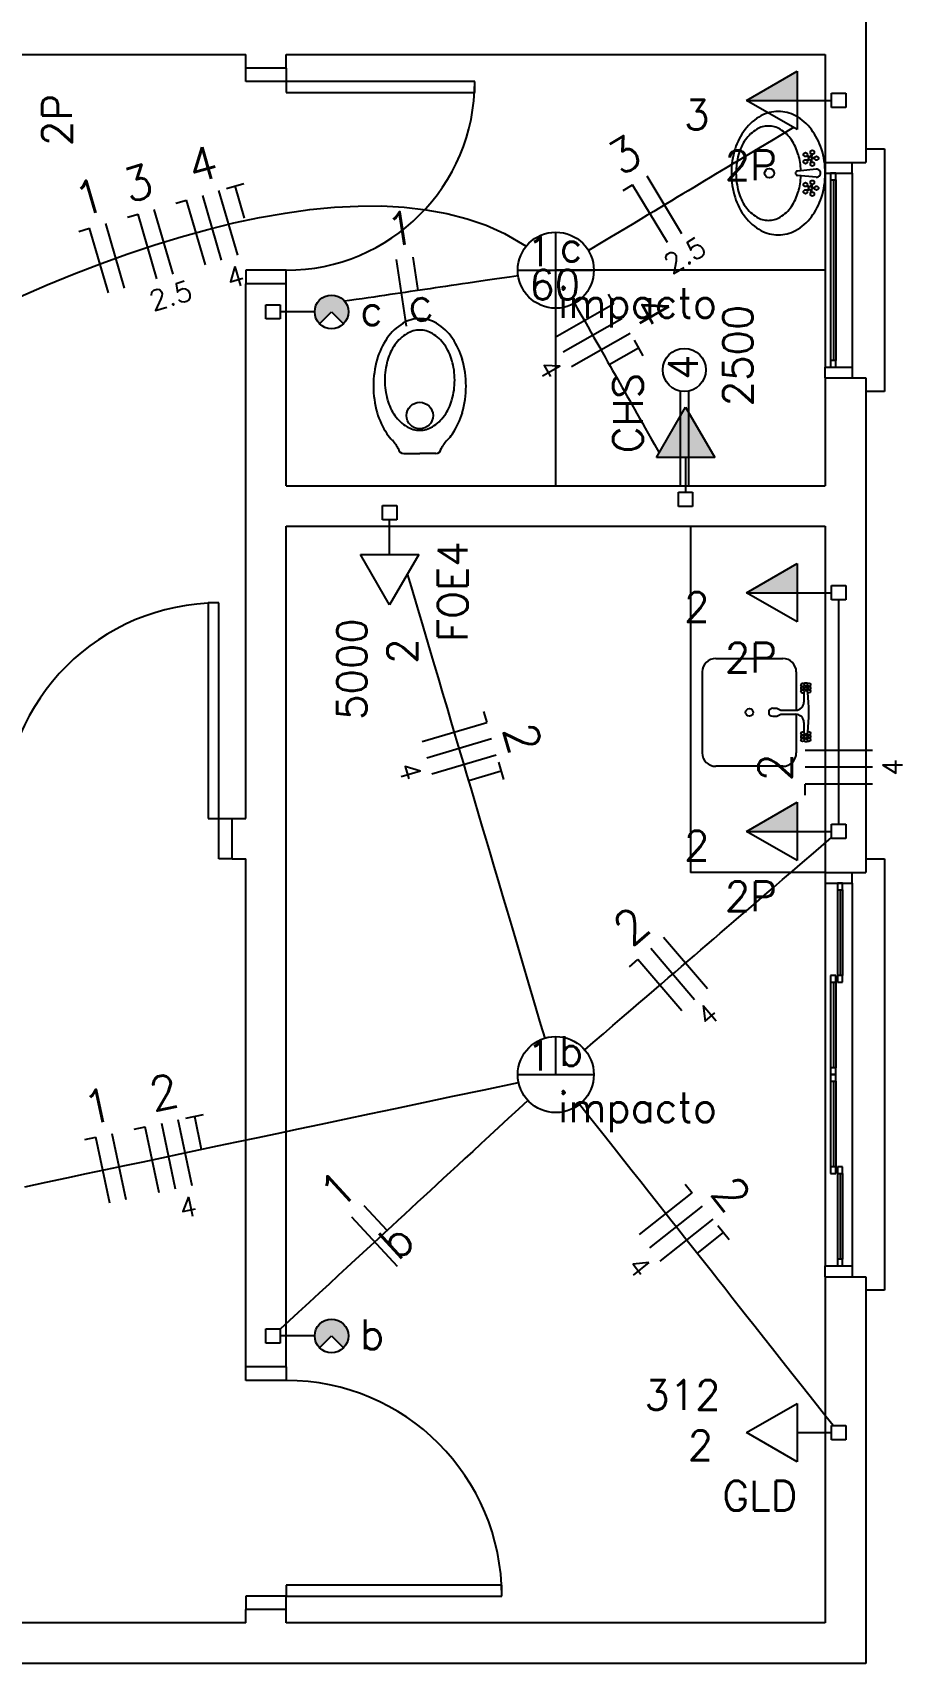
# Model space of a CAD drawing. Extents: x 241 to 398, y 106 to 179.
# Drawn here: x 369.6 to 372.83, y 108.63 to 114.68 of the extents above; entities that cross this region are included whole.
import ezdxf
from ezdxf.enums import TextEntityAlignment as Align

# ---------------------------------------------------------------- set-up
doc = ezdxf.new("R2010")
doc.units = 0
for name, color, linetype in [('ALVVISTA', 8, 'CONTINUOUS'), ('EL-CONDUTOS', 4, 'CONTINUOUS'), ('EL-FIOS', 9, 'CONTINUOUS'), ('EL-TEXTOS_FIOS', 7, 'CONTINUOUS'), ('EL-TEXTOS_PONTOS', 5, 'CONTINUOUS'), ('P-SIMBOL', 5, 'CONTINUOUS')]:
    doc.layers.add(name, color=color, linetype=linetype)
doc.styles.add('ARIAL', font='romans.shx')

msp = doc.modelspace()

# ---------------------------------------------------------------- hatches: boundary and pattern name
at = {"layer": 'P-SIMBOL'}
for points in [[(372.4356, 114.4319), (372.2481, 114.4319), (372.4356, 114.5401)], [(370.6637, 113.6911), (370.7077, 113.6471), (370.7082, 113.6471), (370.6647, 113.6026), (370.6622, 113.6046), (370.6572, 113.6111), (370.6517, 113.6211), (370.6482, 113.6291), (370.6462, 113.6391), (370.6462, 113.6536), (370.6492, 113.6676), (370.6537, 113.6786)], [(370.6637, 113.6911), (370.7077, 113.6471), (370.7082, 113.6471), (370.6647, 113.6026), (370.6622, 113.6046), (370.6572, 113.6111), (370.6517, 113.6211), (370.6482, 113.6291), (370.6462, 113.6391), (370.6462, 113.6536), (370.6492, 113.6676), (370.6537, 113.6786)], [(370.6632, 113.6905), (370.7072, 113.6465), (370.7072, 113.6464), (370.7072, 113.6462), (370.7517, 113.6897), (370.7497, 113.6919), (370.7432, 113.6967), (370.7332, 113.7027), (370.7252, 113.706), (370.7152, 113.7079), (370.7007, 113.7081), (370.6867, 113.7051), (370.6757, 113.7004), (370.6632, 113.6903)], [(370.7517, 113.6911), (370.7077, 113.6471), (370.7512, 113.6026), (370.7532, 113.6046), (370.7582, 113.6111), (370.7642, 113.6211), (370.7672, 113.6291), (370.7692, 113.6391), (370.7692, 113.6536), (370.7662, 113.6676), (370.7617, 113.6786)], [(370.7517, 113.6911), (370.7077, 113.6471), (370.7512, 113.6026), (370.7532, 113.6046), (370.7582, 113.6111), (370.7642, 113.6211), (370.7672, 113.6291), (370.7692, 113.6391), (370.7692, 113.6536), (370.7662, 113.6676), (370.7617, 113.6786)], [(372.1298, 113.1063), (372.0215, 113.2938), (371.9133, 113.1063)], [(372.4356, 112.6047), (372.2481, 112.6047), (372.4356, 112.7129)], [(372.4356, 111.7191), (372.2481, 111.7191), (372.4356, 111.8274)], [(370.6632, 109.8903), (370.7072, 109.8463), (370.7072, 109.8462), (370.7072, 109.846), (370.7517, 109.8895), (370.7497, 109.8917), (370.7432, 109.8965), (370.7332, 109.9025), (370.7252, 109.9058), (370.7152, 109.9077), (370.7007, 109.9079), (370.6867, 109.9049), (370.6757, 109.9002), (370.6632, 109.8901)], [(370.6637, 109.8909), (370.7077, 109.8469), (370.7082, 109.8469), (370.6647, 109.8024), (370.6622, 109.8044), (370.6572, 109.8109), (370.6517, 109.8209), (370.6482, 109.8289), (370.6462, 109.8389), (370.6462, 109.8534), (370.6492, 109.8674), (370.6537, 109.8784)], [(370.6637, 109.8909), (370.7077, 109.8469), (370.7082, 109.8469), (370.6647, 109.8024), (370.6622, 109.8044), (370.6572, 109.8109), (370.6517, 109.8209), (370.6482, 109.8289), (370.6462, 109.8389), (370.6462, 109.8534), (370.6492, 109.8674), (370.6537, 109.8784)], [(370.7517, 109.8909), (370.7077, 109.8469), (370.7512, 109.8024), (370.7532, 109.8044), (370.7582, 109.8109), (370.7642, 109.8209), (370.7672, 109.8289), (370.7692, 109.8389), (370.7692, 109.8534), (370.7662, 109.8674), (370.7617, 109.8784)], [(370.7517, 109.8909), (370.7077, 109.8469), (370.7512, 109.8024), (370.7532, 109.8044), (370.7582, 109.8109), (370.7642, 109.8209), (370.7672, 109.8289), (370.7692, 109.8389), (370.7692, 109.8534), (370.7662, 109.8674), (370.7617, 109.8784)]]:
    msp.add_hatch(color=256, dxfattribs=at).paths.add_polyline_path(points)

# ---------------------------------------------------------------- linework, layer by layer
at = {"layer": 'ALVVISTA'}
for p, q in [((372.6901, 116.0368), (372.6901, 114.6768)), ((372.6901, 114.6768), (372.6901, 114.2018)), ((366.8396, 114.6018), (370.3896, 114.6018)), ((370.3896, 114.5518), (370.3896, 114.6018)), ((370.5396, 114.6018), (372.5396, 114.6018)), ((370.5396, 114.5518), (370.5396, 114.6018)), ((372.5396, 114.6018), (372.5396, 114.2018)), ((370.5396, 114.5518), (370.3896, 114.5518)), ((370.3896, 114.5018), (370.3896, 114.5518)), ((370.5396, 114.5018), (370.3896, 114.5018)), ((370.5396, 114.5518), (370.5396, 114.5018)), ((371.2396, 114.5018), (370.5396, 114.5018)), ((370.5396, 114.5018), (370.5396, 114.4618)), ((371.2396, 114.4618), (371.2396, 114.5018)), ((370.5396, 114.4618), (371.2396, 114.4618)), ((372.4716, 114.2253), (372.4791, 114.2198)), ((372.4716, 114.2098), (372.4791, 114.2153)), ((372.4736, 114.2278), (372.4811, 114.2223)), ((372.4736, 114.2073), (372.4811, 114.2128)), ((372.4886, 114.2328), (372.4856, 114.2238)), ((372.4886, 114.2023), (372.4856, 114.2113)), ((372.4911, 114.2318), (372.4886, 114.2228)), ((372.4911, 114.2033), (372.4886, 114.2123)), ((372.5006, 114.2188), (372.4911, 114.2188)), ((372.5006, 114.2163), (372.4911, 114.2163)), ((372.5396, 114.2018), (372.5396, 114.1618)), ((372.5396, 114.2018), (372.6901, 114.2018)), ((372.6396, 114.1618), (372.6396, 114.2018)), ((372.6901, 114.2518), (372.7596, 114.2518)), ((372.7596, 114.2518), (372.7596, 113.3518)), ((372.5066, 114.1768), (372.4371, 114.1698)), ((372.5066, 114.1473), (372.4371, 114.1538)), ((372.5396, 114.1618), (372.5396, 113.4418)), ((372.5396, 114.1618), (372.6396, 114.1618)), ((372.5601, 114.1618), (372.5601, 114.1368)), ((372.5796, 114.1618), (372.5601, 114.1618)), ((372.5601, 114.1368), (372.5601, 113.4668)), ((372.5601, 114.1368), (372.5796, 114.1368)), ((372.5701, 114.1368), (372.5701, 113.4668)), ((372.5796, 114.1368), (372.5796, 114.1618)), ((372.5796, 114.1368), (372.5796, 113.4668)), ((372.6396, 114.1618), (372.6396, 113.4418)), ((372.4716, 114.1138), (372.4791, 114.1083)), ((372.4716, 114.0983), (372.4791, 114.1038)), ((372.4736, 114.1163), (372.4811, 114.1108)), ((372.4736, 114.0958), (372.4811, 114.1013)), ((372.4886, 114.1213), (372.4856, 114.1123)), ((372.4886, 114.0908), (372.4856, 114.0998)), ((372.4911, 114.1203), (372.4886, 114.1113)), ((372.4911, 114.0918), (372.4886, 114.1008)), ((372.5006, 114.1073), (372.4911, 114.1073)), ((372.5006, 114.1048), (372.4911, 114.1048)), ((370.5396, 113.8018), (370.3896, 113.8018)), ((370.3896, 113.8018), (370.3896, 113.7518)), ((370.5396, 113.7518), (370.5396, 113.8018)), ((372.5396, 113.8018), (371.5396, 113.8018)), ((371.5396, 113.0018), (371.5396, 113.8018)), ((370.3896, 112.9268), (370.3896, 113.7518)), ((370.5396, 113.7518), (370.3896, 113.7518)), ((370.5396, 113.0018), (370.5396, 113.7518)), ((372.5396, 113.4418), (372.6396, 113.4418)), ((372.5396, 113.4018), (372.5396, 113.4418)), ((372.5796, 113.4668), (372.5601, 113.4668)), ((372.5601, 113.4668), (372.5601, 113.4418)), ((372.5601, 113.4418), (372.5796, 113.4418)), ((372.5796, 113.4418), (372.5796, 113.4668)), ((372.6396, 113.4418), (372.6396, 113.4018)), ((372.0021, 113.3518), (372.0021, 113.0018)), ((372.0321, 113.3518), (372.0321, 113.0018)), ((372.5396, 113.4018), (372.5396, 113.0018)), ((372.5396, 113.4018), (372.6901, 113.4018)), ((372.6901, 113.4018), (372.6901, 112.9268)), ((372.7596, 113.3518), (372.6901, 113.3518)), ((370.9756, 113.1218), (371.0351, 113.1218)), ((371.0946, 113.1218), (371.0351, 113.1218)), ((370.5396, 113.0018), (372.5396, 113.0018)), ((370.3896, 111.7668), (370.3896, 112.9268)), ((372.6901, 112.9268), (372.6901, 111.5668)), ((370.5396, 112.8518), (372.5396, 112.8518)), ((370.5396, 111.6918), (370.5396, 112.8518)), ((372.0396, 112.8518), (372.0396, 111.5668)), ((372.5396, 112.8518), (372.5396, 111.5668)), ((370.2496, 112.5668), (370.2496, 111.7668)), ((370.2896, 112.5668), (370.2496, 112.5668)), ((370.2896, 111.7668), (370.2896, 112.5668)), ((372.1336, 112.3608), (372.3826, 112.3608)), ((372.0836, 112.3108), (372.0836, 112.0108)), ((372.4326, 112.3108), (372.4326, 112.1688)), ((372.4621, 112.2638), (372.4681, 112.2583)), ((372.4681, 112.2583), (372.4736, 112.2638)), ((372.4551, 112.2568), (372.4611, 112.2508)), ((372.4611, 112.2508), (372.4551, 112.2453)), ((372.4606, 112.2343), (372.4606, 112.1988)), ((372.4681, 112.2438), (372.4621, 112.2378)), ((372.4681, 112.2438), (372.4736, 112.2383)), ((372.4751, 112.2508), (372.4811, 112.2573)), ((372.4751, 112.2508), (372.4806, 112.2453)), ((372.3451, 112.1763), (372.3601, 112.1763)), ((372.3451, 112.1463), (372.3601, 112.1463)), ((372.3601, 112.1763), (372.3751, 112.1688)), ((372.3601, 112.1463), (372.3751, 112.1538)), ((372.3751, 112.1688), (372.4306, 112.1688)), ((372.3751, 112.1538), (372.4306, 112.1538)), ((372.4326, 112.1538), (372.4326, 112.0108)), ((372.4551, 112.0768), (372.4606, 112.0708)), ((372.4606, 112.1238), (372.4606, 112.0878)), ((372.4621, 112.0838), (372.4681, 112.0783)), ((372.4681, 112.0783), (372.4736, 112.0838)), ((372.4751, 112.0708), (372.4811, 112.0773)), ((372.4606, 112.0708), (372.4551, 112.0653)), ((372.4681, 112.0638), (372.4621, 112.0578)), ((372.4681, 112.0638), (372.4736, 112.0583)), ((372.4751, 112.0708), (372.4806, 112.0653)), ((372.3826, 111.9608), (372.1336, 111.9608)), ((370.2496, 111.7668), (370.2896, 111.7668)), ((370.2896, 111.6168), (370.2896, 111.7668)), ((370.2896, 111.7668), (370.3396, 111.7668)), ((370.3396, 111.7668), (370.3896, 111.7668)), ((370.3396, 111.6168), (370.3396, 111.7668)), ((370.5396, 109.7318), (370.5396, 111.6918)), ((370.3396, 111.6168), (370.2896, 111.6168)), ((370.3396, 111.6168), (370.3896, 111.6168)), ((370.3896, 109.7318), (370.3896, 111.6168)), ((372.6901, 111.6168), (372.7596, 111.6168)), ((372.7596, 111.6168), (372.7596, 110.0168)), ((372.5396, 111.5668), (372.0396, 111.5668)), ((372.5396, 111.5668), (372.5396, 111.5268)), ((372.5396, 111.5668), (372.6901, 111.5668)), ((372.6396, 111.5268), (372.6396, 111.5668)), ((372.5396, 111.5268), (372.5396, 110.1068)), ((372.5396, 111.5268), (372.6396, 111.5268)), ((372.5851, 111.5268), (372.5851, 111.5018)), ((372.6046, 111.5268), (372.5851, 111.5268)), ((372.5851, 111.5018), (372.5851, 111.1843)), ((372.5851, 111.5018), (372.6046, 111.5018)), ((372.5951, 111.5018), (372.5951, 111.1843)), ((372.6046, 111.5018), (372.6046, 111.5268)), ((372.6046, 111.5018), (372.6046, 111.1843)), ((372.6396, 111.5268), (372.6396, 110.1068)), ((372.5601, 111.1843), (372.5601, 111.1593)), ((372.5796, 111.1843), (372.5601, 111.1843)), ((372.5796, 111.1593), (372.5796, 111.1843)), ((372.6046, 111.1843), (372.5851, 111.1843)), ((372.5851, 111.1843), (372.5851, 111.1593)), ((372.6046, 111.1593), (372.6046, 111.1843)), ((372.5601, 111.1593), (372.5796, 111.1593)), ((372.5601, 111.1593), (372.5601, 110.8418)), ((372.5701, 111.1593), (372.5701, 110.8418)), ((372.5796, 111.1593), (372.5796, 110.8418)), ((372.5851, 111.1593), (372.6046, 111.1593)), ((372.5796, 110.8418), (372.5601, 110.8418)), ((372.5601, 110.8418), (372.5601, 110.8168)), ((372.5601, 110.8168), (372.5796, 110.8168)), ((372.5796, 110.8168), (372.5601, 110.8168)), ((372.5601, 110.8168), (372.5601, 110.7918)), ((372.5796, 110.8168), (372.5796, 110.8418)), ((372.5796, 110.7918), (372.5796, 110.8168)), ((372.5601, 110.7918), (372.5601, 110.4743)), ((372.5601, 110.7918), (372.5796, 110.7918)), ((372.5701, 110.7918), (372.5701, 110.4743)), ((372.5796, 110.7918), (372.5796, 110.4743)), ((372.5796, 110.4743), (372.5601, 110.4743)), ((372.5601, 110.4743), (372.5601, 110.4493)), ((372.5601, 110.4493), (372.5796, 110.4493)), ((372.5796, 110.4493), (372.5796, 110.4743)), ((372.5851, 110.4743), (372.5851, 110.4493)), ((372.6046, 110.4743), (372.5851, 110.4743)), ((372.5851, 110.4493), (372.5851, 110.1318)), ((372.5851, 110.4493), (372.6046, 110.4493)), ((372.5951, 110.4493), (372.5951, 110.1318)), ((372.6046, 110.4493), (372.6046, 110.4743)), ((372.6046, 110.4493), (372.6046, 110.1318)), ((372.5396, 110.1068), (372.6396, 110.1068)), ((372.5396, 110.0668), (372.5396, 110.1068)), ((372.6046, 110.1318), (372.5851, 110.1318)), ((372.5851, 110.1318), (372.5851, 110.1068)), ((372.5851, 110.1068), (372.6046, 110.1068)), ((372.6046, 110.1068), (372.6046, 110.1318)), ((372.6396, 110.1068), (372.6396, 110.0668)), ((372.5396, 110.0668), (372.5396, 108.7818)), ((372.5396, 110.0668), (372.6901, 110.0668)), ((372.6901, 110.0668), (372.6901, 108.6318)), ((372.7596, 110.0168), (372.6901, 110.0168)), ((370.5396, 109.7318), (370.3896, 109.7318)), ((370.3896, 109.6818), (370.3896, 109.7318)), ((370.5396, 109.7318), (370.5396, 109.6818)), ((370.5396, 109.6818), (370.3896, 109.6818)), ((370.5396, 108.8818), (370.3896, 108.8818)), ((370.3896, 108.8818), (370.3896, 108.8318)), ((371.3396, 108.9218), (370.5396, 108.9218)), ((370.5396, 108.9218), (370.5396, 108.8818)), ((370.5396, 108.8818), (371.3396, 108.8818)), ((370.5396, 108.8318), (370.5396, 108.8818)), ((371.3396, 108.8818), (371.3396, 108.9218)), ((370.5396, 108.8318), (370.3896, 108.8318)), ((370.3896, 108.7818), (370.3896, 108.8318)), ((370.5396, 108.7818), (370.5396, 108.8318)), ((370.3896, 108.7818), (366.8396, 108.7818)), ((372.5396, 108.7818), (370.5396, 108.7818)), ((370.4646, 108.6318), (366.6896, 108.6318)), ((372.6901, 108.6318), (370.4646, 108.6318))]:
    msp.add_line(p, q, dxfattribs=at)
for centre, radius in [((372.4666, 114.2308), 0.00738), ((372.4666, 114.2043), 0.00738), ((372.4851, 114.2173), 0.00633), ((372.4921, 114.2393), 0.00738), ((372.4921, 114.1958), 0.00738), ((372.5076, 114.2173), 0.00738), ((372.3326, 114.1618), 0.0175), ((372.4921, 114.1278), 0.00738), ((372.4666, 114.1193), 0.00738), ((372.4666, 114.0928), 0.00738), ((372.4851, 114.1063), 0.00633), ((372.4921, 114.0843), 0.00738), ((372.5076, 114.1063), 0.00738), ((372.0171, 113.4318), 0.08), ((371.0351, 113.2623), 0.0493), ((372.4561, 112.2628), 0.0062), ((372.4801, 112.2633), 0.0062), ((372.4561, 112.2388), 0.0062), ((372.4681, 112.2508), 0.00507), ((372.4796, 112.2393), 0.0062), ((372.2586, 112.1608), 0.0143), ((372.4561, 112.0828), 0.0062), ((372.4796, 112.0833), 0.0062), ((372.4561, 112.0588), 0.0062), ((372.4676, 112.0708), 0.00507), ((372.4796, 112.0593), 0.0062)]:
    msp.add_circle(centre, radius, dxfattribs=at)
for centre, radius, start, end in [((370.5396, 114.5018), 0.7, 270, 0), ((372.3656, 114.2568), 0.1339, 90, 118.5825), ((372.3656, 114.2568), 0.1339, 61.4175, 90), ((372.4301, 114.1813), 0.2355, 142.75522, 162.51997), ((372.3906, 114.2113), 0.1861, 118.5825, 142.75522), ((372.3556, 114.2088), 0.1351, 121.03453, 145.45543), ((372.3291, 114.2523), 0.0845, 90, 121.03453), ((372.3291, 114.2523), 0.0845, 58.96547, 90), ((372.3031, 114.2088), 0.1351, 34.54458, 58.96547), ((372.3406, 114.2113), 0.1861, 37.24478, 61.4175), ((372.3011, 114.1813), 0.2355, 17.48004, 37.24478), ((372.3966, 114.1803), 0.1854, 145.45543, 164.0842), ((372.2616, 114.1803), 0.1854, 15.91581, 34.54458), ((372.4921, 114.1618), 0.3004, 162.51997, 180), ((372.4621, 114.1618), 0.2533, 164.0842, 180), ((372.1966, 114.1618), 0.2533, 2.10218, 15.91581), ((372.2396, 114.1618), 0.3004, 0, 17.48004), ((372.4921, 114.1618), 0.3004, 180, 197.48004), ((372.4621, 114.1618), 0.2533, 180, 195.9158), ((372.4376, 114.1618), 0.00813, 95.42869, 264.73569), ((372.1966, 114.1618), 0.2533, 344.0842, 357.89783), ((372.5076, 114.1618), 0.0148, 264.41656, 95.89136), ((372.2396, 114.1618), 0.3004, 342.51996, 0), ((372.3966, 114.1433), 0.1854, 195.9158, 214.54457), ((372.2616, 114.1433), 0.1854, 325.45544, 344.0842), ((372.4301, 114.1423), 0.2355, 197.48004, 217.24481), ((372.3556, 114.1148), 0.1351, 214.54457, 238.96549), ((372.3031, 114.1148), 0.1351, 301.03455, 325.45544), ((372.3011, 114.1423), 0.2355, 322.75525, 342.51996), ((372.3906, 114.1123), 0.1861, 217.24481, 241.41751), ((372.3291, 114.0713), 0.0845, 238.96549, 270), ((372.3291, 114.0713), 0.0845, 270, 301.03455), ((372.3406, 114.1123), 0.1861, 298.58249, 322.75525), ((372.3656, 114.0668), 0.1339, 241.41751, 270), ((372.3656, 114.0668), 0.1339, 270, 298.58249), ((371.0726, 113.4393), 0.1931, 121.03453, 145.45543), ((371.0351, 113.5013), 0.1207, 90, 121.03453), ((371.0351, 113.5013), 0.1207, 58.96547, 90), ((370.9976, 113.4393), 0.1931, 34.54458, 58.96547), ((371.1316, 113.3983), 0.2648, 145.45543, 164.0842), ((371.0616, 113.4423), 0.1445, 120.646, 145.04204), ((371.0351, 113.4873), 0.0924, 90, 120.646), ((371.0351, 113.4873), 0.0924, 59.354, 90), ((371.0086, 113.4423), 0.1445, 34.95798, 59.354), ((370.9386, 113.3983), 0.2648, 15.91581, 34.54458), ((371.2251, 113.3718), 0.3619, 164.0842, 180), ((371.1036, 113.4128), 0.1957, 145.04204, 163.84988), ((370.9666, 113.4128), 0.1957, 16.15011, 34.95798), ((370.8451, 113.3718), 0.3619, 0, 15.91581), ((371.1701, 113.3938), 0.2648, 163.84988, 180), ((370.9001, 113.3938), 0.2648, 0, 16.15011), ((371.2251, 113.3718), 0.3619, 180, 195.9158), ((371.1701, 113.3938), 0.2648, 180, 196.15013), ((370.9001, 113.3938), 0.2648, 343.84988, 0), ((370.8451, 113.3718), 0.3619, 344.0842, 0), ((371.1036, 113.3743), 0.1957, 196.15013, 214.95798), ((370.9666, 113.3743), 0.1957, 325.04202, 343.84988), ((371.1316, 113.3453), 0.2648, 195.9158, 214.54457), ((371.0616, 113.3453), 0.1445, 214.95798, 239.354), ((371.0086, 113.3453), 0.1445, 300.646, 325.04202), ((370.9386, 113.3453), 0.2648, 325.45544, 344.0842), ((371.0726, 113.3043), 0.1931, 214.54457, 223.89964), ((370.8176, 113.0638), 0.1576, 27.89368, 42.68741), ((371.0351, 113.3003), 0.0924, 239.354, 270), ((371.0351, 113.3003), 0.0924, 270, 300.646), ((371.2526, 113.0638), 0.1576, 137.31259, 152.10634), ((370.9976, 113.3043), 0.1931, 316.43506, 325.45544), ((370.9756, 113.1418), 0.02, 186.21104, 270), ((371.0946, 113.1418), 0.02, 270, 353.789), ((370.2896, 111.7668), 0.8, 90, 180), ((372.1336, 112.3108), 0.05, 90, 180), ((372.3826, 112.3108), 0.05, 0, 90), ((372.4651, 112.2508), 0.0156, 151.28233, 208.71767), ((372.4681, 112.2463), 0.0229, 71.72559, 109.7467), ((372.4711, 112.2513), 0.0153, 329.57178, 30.42821), ((372.4306, 112.1988), 0.03, 270, 0), ((371.8456, 112.1613), 0.6339, 353.3446, 6.65547), ((372.3451, 112.1613), 0.015, 90, 270), ((372.4306, 112.1238), 0.03, 0, 90), ((372.4651, 112.0708), 0.0156, 151.28233, 208.71767), ((372.4711, 112.0713), 0.0153, 329.57178, 30.42821), ((372.4676, 112.0718), 0.0188, 245.24622, 293.3183), ((372.1336, 112.0108), 0.05, 180, 270), ((372.3826, 112.0108), 0.05, 270, 0), ((370.5396, 108.8818), 0.8, 0, 90)]:
    msp.add_arc(centre, radius, start, end, dxfattribs=at)
at = {"layer": 'EL-CONDUTOS', "linetype": 'Continuous'}
for points in [[(372.4223, 114.3313), (372.3754, 114.3031), (372.3466, 114.2858), (372.3191, 114.2693), (372.2928, 114.2535), (372.2676, 114.2383), (372.2433, 114.2238), (372.22, 114.2098), (372.1974, 114.1962), (372.1754, 114.183), (372.1541, 114.1702), (372.1332, 114.1577), (372.1126, 114.1453), (372.0923, 114.1331), (372.0721, 114.121), (372.052, 114.109), (372.0318, 114.0968), (372.0114, 114.0846), (371.9908, 114.0722), (371.9697, 114.0596), (371.9482, 114.0467), (371.9261, 114.0334), (371.9033, 114.0197), (371.8797, 114.0055), (371.8551, 113.9908), (371.8296, 113.9755), (371.8029, 113.9595), (371.775, 113.9427), (371.7458, 113.9252), (371.7151, 113.9068), (371.6612, 113.8745)], [(369.5532, 113.7043), (369.6527, 113.7474), (369.7524, 113.7884), (369.8523, 113.8269), (369.952, 113.8628), (370.0514, 113.896), (370.1502, 113.9262), (370.2482, 113.9533), (370.3451, 113.9771), (370.4409, 113.9974), (370.5352, 114.014), (370.6278, 114.0267), (370.7185, 114.0355), (370.8071, 114.04), (370.8934, 114.0401), (370.9771, 114.0356), (371.0581, 114.0264), (371.136, 114.0122), (371.2108, 113.9929), (371.2821, 113.9683), (371.3497, 113.9382), (371.4303, 113.8906)], [(371.4004, 113.7813), (371.3679, 113.7764), (371.3397, 113.7723), (371.3127, 113.7683), (371.2869, 113.7645), (371.2621, 113.7609), (371.2383, 113.7574), (371.2154, 113.754), (371.1933, 113.7507), (371.172, 113.7476), (371.1512, 113.7445), (371.1311, 113.7416), (371.1114, 113.7387), (371.0922, 113.7358), (371.0733, 113.7331), (371.0546, 113.7303), (371.0362, 113.7276), (371.0178, 113.7249), (370.9994, 113.7222), (370.9809, 113.7195), (370.9623, 113.7167), (370.9435, 113.7139), (370.9244, 113.7111), (370.9048, 113.7083), (370.8848, 113.7053), (370.8643, 113.7023), (370.8431, 113.6992), (370.8212, 113.6959), (370.7986, 113.6926), (370.775, 113.6891), (370.7564, 113.6863)], [(371.6097, 113.6789), (371.6197, 113.6612), (371.6332, 113.6374), (371.6461, 113.6147), (371.6584, 113.5929), (371.6702, 113.5721), (371.6815, 113.5521), (371.6924, 113.5329), (371.7029, 113.5144), (371.713, 113.4965), (371.7228, 113.4791), (371.7324, 113.4623), (371.7417, 113.4458), (371.7509, 113.4297), (371.7599, 113.4138), (371.7688, 113.3981), (371.7776, 113.3824), (371.7864, 113.3669), (371.7953, 113.3512), (371.8042, 113.3355), (371.8133, 113.3195), (371.8224, 113.3033), (371.8318, 113.2867), (371.8414, 113.2697), (371.8513, 113.2523), (371.8616, 113.2342), (371.8722, 113.2155), (371.8832, 113.1961), (371.8946, 113.1759), (371.9065, 113.1548), (371.9238, 113.1245)], [(371.5, 110.9522), (371.4851, 111.0028), (371.4613, 111.0831), (371.4389, 111.1589), (371.4177, 111.2303), (371.3977, 111.2979), (371.3788, 111.3619), (371.3608, 111.4227), (371.3436, 111.4806), (371.3273, 111.5359), (371.3115, 111.589), (371.2964, 111.6403), (371.2817, 111.69), (371.2673, 111.7385), (371.2532, 111.7861), (371.2393, 111.8332), (371.2254, 111.8801), (371.2114, 111.9272), (371.1973, 111.9748), (371.183, 112.0232), (371.1684, 112.0727), (371.1532, 112.1238), (371.1376, 112.1767), (371.1213, 112.2317), (371.1042, 112.2893), (371.0863, 112.3498), (371.0675, 112.4134), (371.0476, 112.4806), (371.0266, 112.5516), (371.0043, 112.6268), (370.9898, 112.6756)], [(372.5901, 111.7456), (372.5901, 111.7994), (372.5901, 111.8347), (372.5901, 111.8678), (372.5901, 111.8991), (372.5901, 111.9286), (372.5901, 111.9565), (372.5901, 111.9829), (372.5901, 112.0081), (372.5901, 112.0322), (372.5901, 112.0552), (372.5901, 112.0775), (372.5901, 112.0992), (372.5901, 112.1204), (372.5901, 112.1412), (372.5901, 112.1619), (372.5901, 112.1826), (372.5901, 112.2034), (372.5901, 112.2246), (372.5901, 112.2463), (372.5901, 112.2685), (372.5901, 112.2916), (372.5901, 112.3157), (372.5901, 112.3409), (372.5901, 112.3673), (372.5901, 112.3952), (372.5901, 112.4247), (372.5901, 112.4559), (372.5901, 112.4891), (372.5901, 112.5244), (372.5901, 112.5782)], [(371.6473, 110.9089), (371.6786, 110.9358), (371.7165, 110.9683), (371.7523, 110.9991), (371.7861, 111.0281), (371.8181, 111.0557), (371.8486, 111.0818), (371.8776, 111.1068), (371.9053, 111.1306), (371.9319, 111.1535), (371.9576, 111.1756), (371.9826, 111.197), (372.007, 111.218), (372.0309, 111.2385), (372.0546, 111.2589), (372.0783, 111.2792), (372.102, 111.2996), (372.126, 111.3202), (372.1504, 111.3412), (372.1754, 111.3627), (372.2012, 111.3849), (372.228, 111.4079), (372.2559, 111.4318), (372.285, 111.4569), (372.3156, 111.4832), (372.3478, 111.5109), (372.3819, 111.5401), (372.4179, 111.5711), (372.456, 111.6038), (372.4964, 111.6386), (372.5636, 111.6962)], [(369.5695, 110.4008), (369.6489, 110.4176), (369.7252, 110.4337), (369.7988, 110.4492), (369.8704, 110.4643), (369.9403, 110.4791), (370.0092, 110.4936), (370.0775, 110.508), (370.1458, 110.5225), (370.2147, 110.537), (370.2847, 110.5518), (370.3562, 110.5669), (370.4298, 110.5824), (370.5061, 110.5985), (370.5855, 110.6153), (370.6687, 110.6328), (370.756, 110.6513), (370.8482, 110.6707), (370.9456, 110.6913), (371.0488, 110.7131), (371.1584, 110.7362), (371.2748, 110.7608), (371.4019, 110.7876)], [(371.4364, 110.7209), (371.4017, 110.6889), (371.3638, 110.6539), (371.328, 110.6209), (371.2942, 110.5896), (371.2621, 110.56), (371.2317, 110.5319), (371.2027, 110.5052), (371.175, 110.4795), (371.1483, 110.4549), (371.1226, 110.4312), (371.0977, 110.4081), (371.0733, 110.3856), (371.0493, 110.3635), (371.0256, 110.3416), (371.002, 110.3198), (370.9783, 110.2979), (370.9543, 110.2757), (370.9299, 110.2532), (370.9048, 110.23), (370.879, 110.2062), (370.8523, 110.1815), (370.8244, 110.1558), (370.7953, 110.1288), (370.7646, 110.1006), (370.7324, 110.0708), (370.6984, 110.0394), (370.6624, 110.0061), (370.6243, 109.9709), (370.5838, 109.9336), (370.5167, 109.8717)], [(372.5691, 109.5148), (372.5426, 109.5484), (372.498, 109.6049), (372.456, 109.658), (372.4165, 109.708), (372.3793, 109.7551), (372.3442, 109.7995), (372.311, 109.8415), (372.2795, 109.8813), (372.2496, 109.9192), (372.221, 109.9554), (372.1935, 109.9901), (372.167, 110.0237), (372.1413, 110.0562), (372.1162, 110.088), (372.0914, 110.1193), (372.0669, 110.1503), (372.0424, 110.1814), (372.0177, 110.2126), (371.9926, 110.2443), (371.967, 110.2768), (371.9406, 110.3101), (371.9133, 110.3447), (371.8849, 110.3806), (371.8551, 110.4183), (371.8239, 110.4578), (371.7909, 110.4995), (371.7561, 110.5435), (371.7192, 110.5902), (371.6801, 110.6398), (371.6277, 110.706)]]:
    msp.add_lwpolyline(points, dxfattribs=at)
at = {"layer": 'EL-FIOS'}
for p, q in [((372.0076, 113.9365), (371.8789, 114.1509)), ((370.3, 113.8396), (370.2301, 114.0796)), ((370.36, 113.857), (370.2901, 114.0971)), ((370.3182, 114.1052), (370.3822, 114.1239)), ((370.3851, 113.9945), (370.3502, 114.1146)), ((371.7896, 114.0973), (371.8253, 114.1187)), ((371.954, 113.9044), (371.8253, 114.1187)), ((370.1199, 113.7872), (370.0501, 114.0273)), ((370.1301, 114.0506), (370.1701, 114.0622)), ((370.2399, 113.8221), (370.1701, 114.0622)), ((369.77, 113.9458), (369.81, 113.9575)), ((369.8799, 113.7174), (369.81, 113.9575)), ((369.9399, 113.7349), (369.8701, 113.9749)), ((369.9501, 113.9982), (369.9901, 114.0098)), ((370.0599, 113.7698), (369.9901, 114.0098)), ((370.9856, 113.5938), (370.9492, 113.8411)), ((371.0293, 113.7266), (371.0111, 113.8502)), ((371.7341, 113.713), (371.7546, 113.6767)), ((371.5371, 113.5535), (371.7546, 113.6767)), ((371.5679, 113.4991), (371.7854, 113.6223)), ((371.5987, 113.4448), (371.8162, 113.568)), ((371.8306, 113.5426), (371.8634, 113.4846)), ((371.7382, 113.452), (371.847, 113.5136)), ((371.2718, 112.1636), (371.2836, 112.1237)), ((371.0439, 112.0527), (371.2836, 112.1237)), ((371.0617, 111.9928), (371.3014, 112.0637)), ((372.7151, 112.0198), (372.4651, 112.0198)), ((371.0794, 111.9329), (371.3191, 112.0038)), ((371.3274, 111.9758), (371.3463, 111.9119)), ((372.7151, 111.9573), (372.4651, 111.9573)), ((371.217, 111.9084), (371.3369, 111.9439)), ((372.7151, 111.8948), (372.4651, 111.8948)), ((372.4651, 111.8531), (372.4651, 111.8948)), ((372.1026, 111.1353), (371.9397, 111.3249)), ((371.8133, 111.2163), (371.8449, 111.2435)), ((372.0078, 111.0539), (371.8449, 111.2435)), ((372.0552, 111.0946), (371.8923, 111.2842)), ((370.1293, 110.3912), (370.0776, 110.6358)), ((370.1904, 110.4041), (370.1388, 110.6487)), ((370.1673, 110.6547), (370.2325, 110.6685)), ((370.2257, 110.5393), (370.1999, 110.6616)), ((369.7922, 110.5756), (369.833, 110.5842)), ((369.8846, 110.3396), (369.833, 110.5842)), ((369.9458, 110.3525), (369.8942, 110.5971)), ((369.9757, 110.6143), (370.0165, 110.6229)), ((370.0681, 110.3783), (370.0165, 110.6229)), ((372.0204, 110.4107), (372.0463, 110.378)), ((370.9138, 110.2383), (370.829, 110.3302)), ((371.8501, 110.223), (372.0463, 110.378)), ((371.8889, 110.174), (372.085, 110.329)), ((370.9527, 110.1041), (370.7831, 110.2878)), ((371.9276, 110.1249), (372.1238, 110.28)), ((372.0645, 110.1534), (372.1625, 110.2309)), ((372.1419, 110.2571), (372.1832, 110.2048))]:
    msp.add_line(p, q, dxfattribs=at)
at = {"layer": 'P-SIMBOL'}
for p, q in [((372.2481, 114.4319), (372.4356, 114.5401)), ((372.4356, 114.5401), (372.4356, 114.3237)), ((372.5636, 114.4054), (372.5636, 114.4584)), ((372.5636, 114.4584), (372.6167, 114.4584)), ((372.6167, 114.4584), (372.6167, 114.4054)), ((372.2481, 114.4319), (372.4356, 114.4319)), ((372.4356, 114.3237), (372.2481, 114.4319)), ((372.4356, 114.4319), (372.5636, 114.4319)), ((372.6167, 114.4054), (372.5636, 114.4054)), ((371.5401, 113.8018), (371.5401, 113.943)), ((371.3989, 113.8018), (371.6814, 113.8018)), ((370.4636, 113.6207), (370.4636, 113.6737)), ((370.4636, 113.6737), (370.5167, 113.6737)), ((370.5167, 113.6737), (370.5167, 113.6207)), ((370.5167, 113.6207), (370.4636, 113.6207)), ((370.6452, 113.6472), (370.5167, 113.6472)), ((370.6632, 113.603), (370.7077, 113.6472)), ((370.7077, 113.6472), (370.7517, 113.603)), ((371.9133, 113.1063), (372.0215, 113.2938)), ((372.0215, 113.2938), (372.1298, 113.1063)), ((372.1298, 113.1063), (371.9133, 113.1063)), ((372.0215, 113.1063), (372.0215, 112.9783)), ((370.8964, 112.9283), (370.9495, 112.9283)), ((370.8964, 112.8753), (370.8964, 112.9283)), ((370.9495, 112.9283), (370.9495, 112.8753)), ((371.995, 112.9253), (371.995, 112.9783)), ((371.995, 112.9783), (372.048, 112.9783)), ((372.048, 112.9253), (371.995, 112.9253)), ((372.048, 112.9783), (372.048, 112.9253)), ((370.9495, 112.8753), (370.8964, 112.8753)), ((370.9229, 112.7473), (370.9229, 112.8753)), ((370.9229, 112.5598), (370.8147, 112.7473)), ((370.8147, 112.7473), (371.0312, 112.7473)), ((371.0312, 112.7473), (370.9229, 112.5598)), ((372.2481, 112.6047), (372.4356, 112.7129)), ((372.4356, 112.7129), (372.4356, 112.4964)), ((372.5636, 112.5782), (372.5636, 112.6312)), ((372.5636, 112.6312), (372.6167, 112.6312)), ((372.6167, 112.6312), (372.6167, 112.5782)), ((372.4356, 112.4964), (372.2481, 112.6047)), ((372.2481, 112.6047), (372.4356, 112.6047)), ((372.4356, 112.6047), (372.5636, 112.6047)), ((372.6167, 112.5782), (372.5636, 112.5782)), ((372.2481, 111.7191), (372.4356, 111.8274)), ((372.4356, 111.8274), (372.4356, 111.6109)), ((372.4356, 111.6109), (372.2481, 111.7191)), ((372.2481, 111.7191), (372.4356, 111.7191)), ((372.4356, 111.7191), (372.5636, 111.7191)), ((372.5636, 111.6926), (372.5636, 111.7456)), ((372.5636, 111.7456), (372.6167, 111.7456)), ((372.6167, 111.7456), (372.6167, 111.6926)), ((372.6167, 111.6926), (372.5636, 111.6926)), ((371.5401, 110.8168), (371.5401, 110.958)), ((371.3989, 110.8168), (371.6814, 110.8168)), ((370.4636, 109.8736), (370.5167, 109.8736)), ((370.4636, 109.8205), (370.4636, 109.8736)), ((370.5167, 109.8736), (370.5167, 109.8205)), ((370.6452, 109.847), (370.5167, 109.847)), ((370.6632, 109.8028), (370.7077, 109.847)), ((370.7077, 109.847), (370.7517, 109.8028)), ((370.5167, 109.8205), (370.4636, 109.8205)), ((372.2481, 109.4883), (372.4356, 109.5966)), ((372.4356, 109.5966), (372.4356, 109.3801)), ((372.4356, 109.3801), (372.2481, 109.4883)), ((372.4356, 109.4883), (372.5636, 109.4883)), ((372.5636, 109.5148), (372.6167, 109.5148)), ((372.5636, 109.4618), (372.5636, 109.5148)), ((372.6167, 109.5148), (372.6167, 109.4618)), ((372.6167, 109.4618), (372.5636, 109.4618))]:
    msp.add_line(p, q, dxfattribs=at)
for centre, radius in [((371.5401, 113.8018), 0.1412), ((370.7077, 113.6472), 0.0625), ((371.5401, 110.8168), 0.1412), ((370.7077, 109.847), 0.0625)]:
    msp.add_circle(centre, radius, dxfattribs=at)

# ---------------------------------------------------------------- texts
at = {"layer": 'EL-TEXTOS_FIOS', "style": 'ARIAL'}
for s, height, rotation, p in [('4', 0.1235, 16.217, (370.2463, 114.1358)), ('3', 0.1235, 30.968, (371.8267, 114.1772)), ('3', 0.1235, 16.217, (370.0063, 114.066)), ('1', 0.1235, 16.217, (369.8262, 114.0136)), ('1', 0.1235, 8.375, (370.9729, 113.8946)), ('2.5', 0.07413, 30.968, (372.038, 113.8251)), ('4', 0.0741, 16.217, (370.361, 113.7416)), ('2.5', 0.07413, 16.217, (370.121, 113.6717)), ('c', 0.1235, 8.375, (371.0457, 113.6151)), ('4', 0.1235, 299.52399, (371.8438, 113.6195)), ('4', 0.0741, 299.52399, (371.4865, 113.4172)), ('2', 0.1235, 286.48999, (371.3576, 112.0478)), ('4', 0.0741, 286.48999, (370.9639, 111.9313)), ('2', 0.1235, 90, (372.4157, 111.9573)), ('4', 0.0741, 90, (372.8263, 111.9573)), ('2', 0.1235, 40.674, (371.8601, 111.3217)), ('4', 0.0741, 40.674, (372.1277, 111.0103)), ('2', 0.1235, 11.92, (370.098, 110.6906)), ('1', 0.1235, 11.92, (369.8534, 110.639)), ('1', 0.1235, 42.724, (370.7725, 110.3453)), ('2', 0.1235, 308.323, (372.1432, 110.3351)), ('4', 0.0741, 11.92, (370.1828, 110.2889)), ('b', 0.1235, 42.724, (370.9902, 110.1556)), ('4', 0.0741, 308.323, (371.821, 110.0805))]:
    msp.add_text(s, height=height, rotation=rotation, dxfattribs=at).set_placement(p, align=Align.CENTER)
at = {"layer": 'EL-TEXTOS_PONTOS', "style": 'ARIAL'}
for s, p in [('2P', (369.7441, 114.3591)), ('2500', (372.2706, 113.4852)), ('4', (372.0666, 113.4417)), ('CHS', (371.8627, 113.2712)), ('FOE4', (371.2126, 112.6091)), ('5000', (370.8381, 112.3215)), ('2', (371.0253, 112.3884))]:
    msp.add_text(s, height=0.11, rotation=90, dxfattribs=at).set_placement(p, align=Align.CENTER)
for s, p in [('3', (372.0634, 114.3238)), ('2P', (372.264, 114.1365)), ('1', (371.4785, 113.8167)), ('c', (371.5969, 113.8341)), ('60', (371.536, 113.6931)), ('impacto', (371.8437, 113.6252)), ('2', (372.0634, 112.4966)), ('2P', (372.264, 112.3093)), ('2', (372.0634, 111.611)), ('2P', (372.264, 111.4237)), ('1', (371.4785, 110.8317)), ('b', (371.5969, 110.8491)), ('impacto', (371.8437, 110.6402)), ('312', (372.0099, 109.5732)), ('2', (372.0768, 109.3859)), ('GLD', (372.2975, 109.1987))]:
    msp.add_text(s, height=0.11, dxfattribs=at).set_placement(p, align=Align.CENTER)
for s, p in [('c', (370.8142, 113.598)), ('b', (370.8142, 109.7978))]:
    msp.add_text(s, height=0.11, dxfattribs=at).set_placement(p)

doc.saveas('drawing.dxf')
